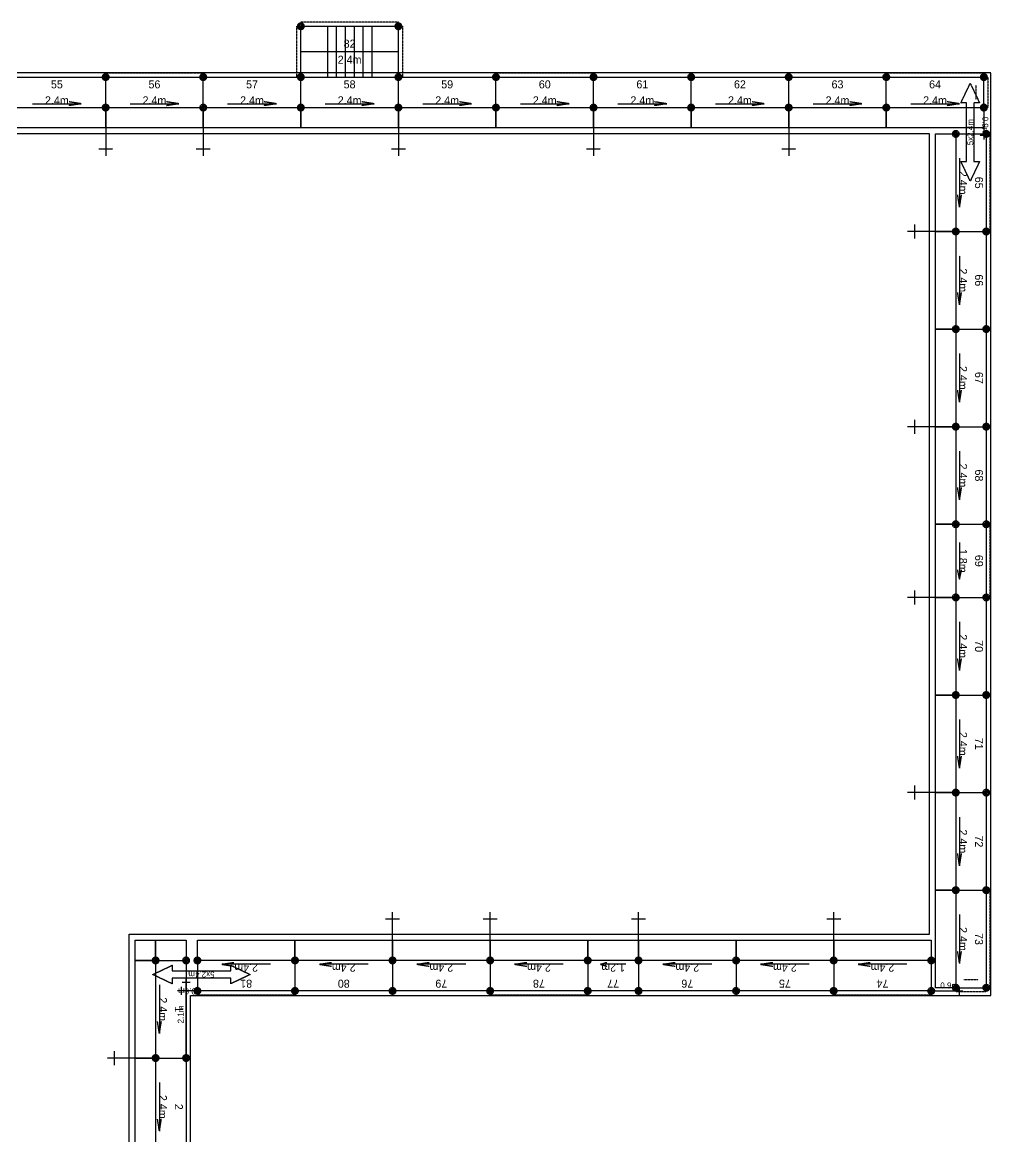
# Model space of a CAD drawing. Header units: millimetres. Extents: x -13117 to 78211, y -7214 to 51750.
# Drawn here: x 11739 to 35945, y 23897 to 51750 of the extents above; entities that cross this region are included whole.
import ezdxf
from ezdxf.enums import TextEntityAlignment as Align

# ---------------------------------------------------------------- set-up
doc = ezdxf.new("R2010")
doc.units = ezdxf.units.MM
for name, pattern in [('ACAD_ISO02W100', [15, 12, -3]), ('KwikScaf_DASHED', [3.75, 2.5, -1.25]), ('KwikScaf_Line', [1, 1, 0])]:
    doc.linetypes.add(name, pattern=pattern)
doc.layers.get('0').update_dxf_attribs({"linetype": 'CONTINUOUS'})
doc.layers.add('KwikScaf Schematic', color=7, linetype='CONTINUOUS')

msp = doc.modelspace()

# ---------------------------------------------------------------- linework, layer by layer
at = {"color": 4, "linetype": 'ACAD_ISO02W100'}
msp.add_lwpolyline([(-13117, 50491), (-13117, -2571), (15945, -2571), (15945, 27429), (35945, 27429), (35945, 50491)], close=True, dxfattribs=at)
msp.add_lwpolyline([(-11586, 48960), (-11586, -1040), (14414, -1040), (14414, 28960), (34414, 28960), (34414, 48960)], close=True)
at = {"layer": 'KwikScaf Schematic', "color": 1, "linetype": 'KwikScaf_DASHED'}
for p, q in [((18601, 50380), (18601, 51650)), ((21140, 51750), (18701, 51750)), ((21240, 51650), (21240, 50380)), ((16262, 50480), (13823, 50480)), ((26018, 50480), (23579, 50480)), ((35774, 50480), (33335, 50480)), ((35574, 50180), (35574, 49818)), ((35874, 50380), (35874, 49618)), ((35934, 46521), (35934, 48960)), ((35934, 27619), (35934, 30058)), ((35634, 27819), (35272, 27819)), ((16116, 27440), (18555, 27440)), ((23433, 27440), (25872, 27440)), ((32020, 27440), (34459, 27440)), ((35834, 27519), (35072, 27519))]:
    msp.add_line(p, q, dxfattribs=at)
at = {"layer": 'KwikScaf Schematic', "color": 1, "linetype": 'KwikScaf_Line'}
for p, q in [((18701, 51650), (21140, 51650)), ((18701, 50380), (18701, 51650)), ((19366, 51650), (19366, 50380)), ((19588, 51650), (19588, 50380)), ((19809, 51650), (19809, 50380)), ((20031, 51650), (20031, 50380)), ((20253, 51650), (20253, 50380)), ((20475, 51650), (20475, 50380)), ((21140, 50380), (21140, 51650)), ((21140, 51015), (18701, 51015)), ((11384, 50380), (13823, 50380)), ((13823, 49618), (13823, 50380)), ((13823, 50380), (16262, 50380)), ((16262, 49618), (16262, 50380)), ((16262, 50380), (18701, 50380)), ((18701, 49618), (18701, 50380)), ((18701, 50380), (21140, 50380)), ((21140, 49618), (21140, 50380)), ((21140, 50380), (23579, 50380)), ((23579, 49618), (23579, 50380)), ((23579, 50380), (26018, 50380)), ((26018, 49618), (26018, 50380)), ((26018, 50380), (28457, 50380)), ((28457, 49618), (28457, 50380)), ((28457, 50380), (30896, 50380)), ((30896, 49618), (30896, 50380)), ((30896, 50380), (33335, 50380)), ((33335, 49618), (33335, 50380)), ((33335, 50380), (35774, 50380)), ((35200, 49735), (35433, 50223)), ((35433, 50223), (35666, 49735)), ((35774, 49618), (35774, 50380)), ((11384, 49618), (13823, 49618)), ((11994, 49713), (13213, 49713)), ((13213, 49713), (12908, 49761)), ((13213, 49713), (12908, 49666)), ((13823, 49618), (13823, 49110)), ((13823, 49618), (16262, 49618)), ((13823, 49110), (13823, 49618)), ((14433, 49713), (15652, 49713)), ((15652, 49713), (15347, 49761)), ((15652, 49713), (15347, 49666)), ((16262, 49618), (16262, 49110)), ((16262, 49618), (18701, 49618)), ((16262, 49110), (16262, 49618)), ((16872, 49713), (18091, 49713)), ((18091, 49713), (17786, 49761)), ((18091, 49713), (17786, 49666)), ((18701, 49618), (18701, 49110)), ((18701, 49618), (21140, 49618)), ((18701, 49110), (18701, 49618)), ((19311, 49713), (20530, 49713)), ((20530, 49713), (20225, 49761)), ((20530, 49713), (20225, 49666)), ((21140, 49618), (21140, 49110)), ((21140, 49618), (23579, 49618)), ((21140, 49110), (21140, 49618)), ((21750, 49713), (22969, 49713)), ((22969, 49713), (22664, 49761)), ((22969, 49713), (22664, 49666)), ((23579, 49618), (23579, 49110)), ((23579, 49618), (26018, 49618)), ((23579, 49110), (23579, 49618)), ((24189, 49713), (25408, 49713)), ((25408, 49713), (25103, 49761)), ((25408, 49713), (25103, 49666)), ((26018, 49618), (26018, 49110)), ((26018, 49618), (28457, 49618)), ((26018, 49110), (26018, 49618)), ((26628, 49713), (27847, 49713)), ((27847, 49713), (27542, 49761)), ((27847, 49713), (27542, 49666)), ((28457, 49618), (28457, 49110)), ((28457, 49618), (30896, 49618)), ((28457, 49110), (28457, 49618)), ((29067, 49713), (30286, 49713)), ((30286, 49713), (29981, 49761)), ((30286, 49713), (29981, 49666)), ((30896, 49618), (30896, 49110)), ((30896, 49618), (33335, 49618)), ((30896, 49110), (30896, 49618)), ((31506, 49713), (32725, 49713)), ((32725, 49713), (32420, 49761)), ((32725, 49713), (32420, 49666)), ((33335, 49618), (33335, 49110)), ((33335, 49618), (35774, 49618)), ((33335, 49110), (33335, 49618)), ((33945, 49713), (35164, 49713)), ((35164, 49713), (34859, 49761)), ((35164, 49713), (34859, 49666)), ((35340, 49735), (35200, 49735)), ((35340, 48272), (35340, 49735)), ((35666, 49735), (35526, 49735)), ((35526, 49735), (35526, 48272)), ((35874, 49618), (35674, 49618)), ((35774, 49718), (35774, 48818)), ((35774, 49618), (35774, 49110)), ((13823, 49110), (11384, 49110)), ((13823, 49110), (13823, 48410)), ((16262, 49110), (13823, 49110)), ((16262, 49110), (16262, 48410)), ((18701, 49110), (16262, 49110)), ((21140, 49110), (18701, 49110)), ((21140, 49110), (21140, 48410)), ((23579, 49110), (21140, 49110)), ((26018, 49110), (23579, 49110)), ((26018, 49110), (26018, 48410)), ((28457, 49110), (26018, 49110)), ((30896, 49110), (28457, 49110)), ((30896, 49110), (30896, 48410)), ((33335, 49110), (30896, 49110)), ((35774, 49110), (33335, 49110)), ((34564, 46521), (34564, 48960)), ((34564, 48960), (35072, 48960)), ((35072, 48960), (35072, 46521)), ((35072, 48960), (35834, 48960)), ((35874, 48918), (35674, 48918)), ((35834, 48960), (35834, 46521)), ((13648, 48585), (13998, 48585)), ((16087, 48585), (16437, 48585)), ((20965, 48585), (21315, 48585)), ((25843, 48585), (26193, 48585)), ((30721, 48585), (31071, 48585)), ((35167, 48350), (35167, 47131)), ((35433, 47784), (35200, 48272)), ((35200, 48272), (35340, 48272)), ((35666, 48272), (35433, 47784)), ((35526, 48272), (35666, 48272)), ((35167, 47131), (35119, 47436)), ((35167, 47131), (35215, 47436)), ((34564, 46521), (33864, 46521)), ((34039, 46696), (34039, 46346)), ((34564, 44082), (34564, 46521)), ((34564, 46521), (35072, 46521)), ((35072, 46521), (34564, 46521)), ((35072, 46521), (35072, 44082)), ((35072, 46521), (35834, 46521)), ((35834, 46521), (35834, 44082)), ((35167, 45911), (35167, 44692)), ((35167, 44692), (35119, 44997)), ((35167, 44692), (35215, 44997)), ((35072, 44082), (34564, 44082)), ((34564, 41643), (34564, 44082)), ((34564, 44082), (35072, 44082)), ((35072, 44082), (35834, 44082)), ((35072, 44082), (35072, 41643)), ((35834, 44082), (35834, 41643)), ((35167, 43472), (35167, 42253)), ((35167, 42253), (35119, 42558)), ((35167, 42253), (35215, 42558)), ((34039, 41818), (34039, 41468)), ((34564, 41643), (33864, 41643)), ((35072, 41643), (34564, 41643)), ((34564, 39204), (34564, 41643)), ((34564, 41643), (35072, 41643)), ((35072, 41643), (35834, 41643)), ((35072, 41643), (35072, 39204)), ((35834, 41643), (35834, 39204)), ((35167, 41033), (35167, 39814)), ((35167, 39814), (35119, 40119)), ((35167, 39814), (35215, 40119)), ((35072, 39204), (34564, 39204)), ((35072, 39204), (35834, 39204)), ((34564, 34936), (34564, 37375)), ((34564, 37375), (35072, 37375)), ((35072, 37375), (35072, 34936)), ((35834, 37375), (35834, 34936)), ((35167, 36765), (35167, 35546)), ((35167, 35546), (35119, 35851)), ((35167, 35546), (35215, 35851)), ((35072, 34936), (34564, 34936)), ((34564, 32497), (34564, 34936)), ((34564, 34936), (35072, 34936)), ((35072, 34936), (35834, 34936)), ((35072, 34936), (35072, 32497)), ((35834, 34936), (35834, 32497)), ((35167, 34326), (35167, 33107)), ((35167, 33107), (35119, 33412)), ((35167, 33107), (35215, 33412)), ((34039, 32672), (34039, 32322)), ((34564, 32497), (33864, 32497)), ((35072, 32497), (34564, 32497)), ((34564, 30058), (34564, 32497)), ((34564, 32497), (35072, 32497)), ((35072, 32497), (35834, 32497)), ((35072, 32497), (35072, 30058)), ((35834, 32497), (35834, 30058)), ((35167, 31887), (35167, 30668)), ((35167, 30668), (35119, 30973)), ((35167, 30668), (35215, 30973)), ((35072, 30058), (34564, 30058)), ((34564, 27619), (34564, 30058)), ((34564, 30058), (35072, 30058)), ((35072, 30058), (35834, 30058)), ((35072, 30058), (35072, 27619)), ((35834, 30058), (35834, 27619)), ((21169, 29335), (20819, 29335)), ((20994, 28810), (20994, 29510)), ((23608, 29335), (23258, 29335)), ((23433, 28810), (23433, 29510)), ((27317, 29335), (26967, 29335)), ((27142, 28810), (27142, 29510)), ((32195, 29335), (31845, 29335)), ((32020, 28810), (32020, 29510)), ((35167, 29448), (35167, 28229)), ((14564, 28302), (14564, 28810)), ((14564, 28810), (15072, 28810)), ((15072, 28302), (15072, 28810)), ((15072, 28810), (15834, 28810)), ((15072, 28810), (15072, 28302)), ((15834, 28810), (15834, 28302)), ((16116, 28302), (16116, 28810)), ((16116, 28810), (18555, 28810)), ((18555, 28302), (18555, 28810)), ((18555, 28810), (20994, 28810)), ((18555, 28810), (18555, 28302)), ((20994, 28302), (20994, 28810)), ((20994, 28810), (23433, 28810)), ((20994, 28810), (20994, 28302)), ((23433, 28302), (23433, 28810)), ((23433, 28810), (25872, 28810)), ((23433, 28810), (23433, 28302)), ((25872, 28810), (25872, 28302)), ((27142, 28302), (27142, 28810)), ((27142, 28810), (29581, 28810)), ((29581, 28302), (29581, 28810)), ((29581, 28810), (32020, 28810)), ((29581, 28810), (29581, 28302)), ((32020, 28302), (32020, 28810)), ((32020, 28810), (34459, 28810)), ((32020, 28810), (32020, 28302)), ((34459, 28810), (34459, 28302)), ((35167, 28229), (35119, 28534)), ((35167, 28229), (35215, 28534)), ((14564, 25863), (14564, 28302)), ((14564, 28302), (15072, 28302)), ((15072, 28302), (14564, 28302)), ((14998, 27950), (15486, 28183)), ((15072, 28302), (15072, 25863)), ((15072, 28302), (15834, 28302)), ((15486, 28183), (15486, 28043)), ((15834, 28302), (15834, 25863)), ((16116, 28302), (16116, 27540)), ((18555, 28302), (16116, 28302)), ((16725, 28207), (17030, 28255)), ((17945, 28207), (16725, 28207)), ((16725, 28207), (17030, 28159)), ((16949, 28043), (16949, 28183)), ((16949, 28183), (17437, 27950)), ((18555, 28302), (18555, 27540)), ((20994, 28302), (18555, 28302)), ((19164, 28207), (19469, 28255)), ((20384, 28207), (19164, 28207)), ((19164, 28207), (19469, 28159)), ((20994, 28302), (20994, 27540)), ((23433, 28302), (20994, 28302)), ((21603, 28207), (21908, 28255)), ((22823, 28207), (21603, 28207)), ((21603, 28207), (21908, 28159)), ((23433, 28302), (23433, 27540)), ((25872, 28302), (23433, 28302)), ((24042, 28207), (24347, 28255)), ((25262, 28207), (24042, 28207)), ((24042, 28207), (24347, 28159)), ((27142, 28302), (27142, 27540)), ((29581, 28302), (27142, 28302)), ((27751, 28207), (28056, 28255)), ((28971, 28207), (27751, 28207)), ((27751, 28207), (28056, 28159)), ((29581, 28302), (29581, 27540)), ((32020, 28302), (29581, 28302)), ((30190, 28207), (30495, 28255)), ((31410, 28207), (30190, 28207)), ((30190, 28207), (30495, 28159)), ((32020, 28302), (32020, 27540)), ((34459, 28302), (32020, 28302)), ((32629, 28207), (32934, 28255)), ((33849, 28207), (32629, 28207)), ((32629, 28207), (32934, 28159)), ((34459, 28302), (34459, 27540)), ((15486, 27717), (14998, 27950)), ((15486, 28043), (16949, 28043)), ((16949, 27857), (15486, 27857)), ((15486, 27857), (15486, 27717)), ((15834, 25763), (15834, 27863)), ((17437, 27950), (16949, 27717)), ((16949, 27717), (16949, 27857)), ((15167, 27692), (15167, 26473)), ((15716, 27440), (15716, 27640)), ((15734, 27763), (15934, 27763)), ((16116, 27440), (16116, 27640)), ((34459, 27640), (34459, 27440)), ((35072, 27619), (34564, 27619)), ((35072, 27619), (35834, 27619)), ((35159, 27640), (35159, 27440)), ((16216, 27540), (15616, 27540)), ((18555, 27540), (16116, 27540)), ((20994, 27540), (18555, 27540)), ((23433, 27540), (20994, 27540)), ((25872, 27540), (23433, 27540)), ((29581, 27540), (27142, 27540)), ((32020, 27540), (29581, 27540)), ((34459, 27540), (32020, 27540)), ((34359, 27540), (35259, 27540)), ((15167, 26473), (15119, 26778)), ((15167, 26473), (15215, 26778)), ((14039, 26038), (14039, 25688)), ((14564, 25863), (13864, 25863)), ((14564, 23424), (14564, 25863)), ((14564, 25863), (15072, 25863)), ((15072, 25863), (14564, 25863)), ((15072, 25863), (15072, 23424)), ((15072, 25863), (15834, 25863)), ((15734, 25863), (15934, 25863)), ((15834, 25863), (15834, 23424)), ((15167, 25253), (15167, 24034)), ((15167, 24034), (15119, 24339)), ((15167, 24034), (15215, 24339))]:
    msp.add_line(p, q, dxfattribs=at)
at = {"layer": 'KwikScaf Schematic', "color": 3, "linetype": 'KwikScaf_Line'}
for p, q in [((34564, 37375), (34564, 39204)), ((34564, 39204), (35072, 39204)), ((35072, 39204), (35072, 37375)), ((35834, 39204), (35834, 37375)), ((35167, 38747), (35167, 37832)), ((35167, 37832), (35119, 38061)), ((35167, 37832), (35215, 38061)), ((34564, 37375), (33864, 37375)), ((34039, 37550), (34039, 37200)), ((35072, 37375), (34564, 37375)), ((35072, 37375), (35834, 37375))]:
    msp.add_line(p, q, dxfattribs=at)
at = {"layer": 'KwikScaf Schematic', "color": 3, "linetype": 'KwikScaf_DASHED'}
msp.add_line((35934, 37375), (35934, 39204), dxfattribs=at)
at = {"layer": 'KwikScaf Schematic', "color": 2, "linetype": 'KwikScaf_Line'}
for p, q in [((25872, 28302), (25872, 28810)), ((25872, 28810), (27142, 28810)), ((27142, 28810), (27142, 28302)), ((25872, 28302), (25872, 27540)), ((27142, 28302), (25872, 28302)), ((26189, 28207), (26348, 28255)), ((26824, 28207), (26189, 28207)), ((26189, 28207), (26348, 28159)), ((27142, 27540), (25872, 27540))]:
    msp.add_line(p, q, dxfattribs=at)
at = {"layer": 'KwikScaf Schematic', "color": 1, "linetype": 'KwikScaf_Line', "const_width": 100}
for points in [[(18701, 51700, -0.198912), (18736, 51686, -0.198912), (18751, 51650, -0.198912), (18736, 51615, -0.198912), (18701, 51600, -0.198912), (18665, 51615, -0.198912), (18651, 51650, -0.198912), (18665, 51686, -0.198912)], [(18701, 50430, -0.198912), (18736, 50416, -0.198912), (18751, 50380, -0.198912), (18736, 50345, -0.198912), (18701, 50330, -0.198912), (18665, 50345, -0.198912), (18651, 50380, -0.198912), (18665, 50416, -0.198912)], [(13823, 49668, -0.198912), (13858, 49654, -0.198912), (13873, 49618, -0.198912), (13858, 49583, -0.198912), (13823, 49568, -0.198912), (13787, 49583, -0.198912), (13773, 49618, -0.198912), (13787, 49654, -0.198912)], [(16262, 49668, -0.198912), (16297, 49654, -0.198912), (16312, 49618, -0.198912), (16297, 49583, -0.198912), (16262, 49568, -0.198912), (16226, 49583, -0.198912), (16212, 49618, -0.198912), (16226, 49654, -0.198912)], [(18701, 49668, -0.198912), (18736, 49654, -0.198912), (18751, 49618, -0.198912), (18736, 49583, -0.198912), (18701, 49568, -0.198912), (18665, 49583, -0.198912), (18651, 49618, -0.198912), (18665, 49654, -0.198912)], [(21140, 49668, -0.198912), (21175, 49654, -0.198912), (21190, 49618, -0.198912), (21175, 49583, -0.198912), (21140, 49568, -0.198912), (21104, 49583, -0.198912), (21090, 49618, -0.198912), (21104, 49654, -0.198912)], [(23579, 49668, -0.198912), (23614, 49654, -0.198912), (23629, 49618, -0.198912), (23614, 49583, -0.198912), (23579, 49568, -0.198912), (23543, 49583, -0.198912), (23529, 49618, -0.198912), (23543, 49654, -0.198912)], [(26018, 49668, -0.198912), (26053, 49654, -0.198912), (26068, 49618, -0.198912), (26053, 49583, -0.198912), (26018, 49568, -0.198912), (25982, 49583, -0.198912), (25968, 49618, -0.198912), (25982, 49654, -0.198912)], [(28457, 49668, -0.198912), (28492, 49654, -0.198912), (28507, 49618, -0.198912), (28492, 49583, -0.198912), (28457, 49568, -0.198912), (28421, 49583, -0.198912), (28407, 49618, -0.198912), (28421, 49654, -0.198912)], [(30896, 49668, -0.198912), (30931, 49654, -0.198912), (30946, 49618, -0.198912), (30931, 49583, -0.198912), (30896, 49568, -0.198912), (30860, 49583, -0.198912), (30846, 49618, -0.198912), (30860, 49654, -0.198912)], [(33335, 49668, -0.198912), (33370, 49654, -0.198912), (33385, 49618, -0.198912), (33370, 49583, -0.198912), (33335, 49568, -0.198912), (33299, 49583, -0.198912), (33285, 49618, -0.198912), (33299, 49654, -0.198912)], [(35122, 48960, -0.198912), (35107, 48925, -0.198912), (35072, 48910, -0.198912), (35036, 48925, -0.198912), (35022, 48960, -0.198912), (35036, 48996, -0.198912), (35072, 49010, -0.198912), (35107, 48996, -0.198912)], [(35884, 48960, -0.198912), (35869, 48925, -0.198912), (35834, 48910, -0.198912), (35798, 48925, -0.198912), (35784, 48960, -0.198912), (35798, 48996, -0.198912), (35834, 49010, -0.198912), (35869, 48996, -0.198912)], [(35122, 46521, -0.198912), (35107, 46486, -0.198912), (35072, 46471, -0.198912), (35036, 46486, -0.198912), (35022, 46521, -0.198912), (35036, 46557, -0.198912), (35072, 46571, -0.198912), (35107, 46557, -0.198912)], [(35122, 46521, -0.198912), (35107, 46486, -0.198912), (35072, 46471, -0.198912), (35036, 46486, -0.198912), (35022, 46521, -0.198912), (35036, 46557, -0.198912), (35072, 46571, -0.198912), (35107, 46557, -0.198912)], [(35884, 46521, -0.198912), (35869, 46486, -0.198912), (35834, 46471, -0.198912), (35798, 46486, -0.198912), (35784, 46521, -0.198912), (35798, 46557, -0.198912), (35834, 46571, -0.198912), (35869, 46557, -0.198912)], [(35884, 46521, -0.198912), (35869, 46486, -0.198912), (35834, 46471, -0.198912), (35798, 46486, -0.198912), (35784, 46521, -0.198912), (35798, 46557, -0.198912), (35834, 46571, -0.198912), (35869, 46557, -0.198912)], [(35122, 44082, -0.198912), (35107, 44047, -0.198912), (35072, 44032, -0.198912), (35036, 44047, -0.198912), (35022, 44082, -0.198912), (35036, 44118, -0.198912), (35072, 44132, -0.198912), (35107, 44118, -0.198912)], [(35122, 44082, -0.198912), (35107, 44047, -0.198912), (35072, 44032, -0.198912), (35036, 44047, -0.198912), (35022, 44082, -0.198912), (35036, 44118, -0.198912), (35072, 44132, -0.198912), (35107, 44118, -0.198912)], [(35884, 44082, -0.198912), (35869, 44047, -0.198912), (35834, 44032, -0.198912), (35798, 44047, -0.198912), (35784, 44082, -0.198912), (35798, 44118, -0.198912), (35834, 44132, -0.198912), (35869, 44118, -0.198912)], [(35884, 44082, -0.198912), (35869, 44047, -0.198912), (35834, 44032, -0.198912), (35798, 44047, -0.198912), (35784, 44082, -0.198912), (35798, 44118, -0.198912), (35834, 44132, -0.198912), (35869, 44118, -0.198912)], [(35122, 41643, -0.198912), (35107, 41608, -0.198912), (35072, 41593, -0.198912), (35036, 41608, -0.198912), (35022, 41643, -0.198912), (35036, 41679, -0.198912), (35072, 41693, -0.198912), (35107, 41679, -0.198912)], [(35122, 41643, -0.198912), (35107, 41608, -0.198912), (35072, 41593, -0.198912), (35036, 41608, -0.198912), (35022, 41643, -0.198912), (35036, 41679, -0.198912), (35072, 41693, -0.198912), (35107, 41679, -0.198912)], [(35884, 41643, -0.198912), (35869, 41608, -0.198912), (35834, 41593, -0.198912), (35798, 41608, -0.198912), (35784, 41643, -0.198912), (35798, 41679, -0.198912), (35834, 41693, -0.198912), (35869, 41679, -0.198912)], [(35884, 41643, -0.198912), (35869, 41608, -0.198912), (35834, 41593, -0.198912), (35798, 41608, -0.198912), (35784, 41643, -0.198912), (35798, 41679, -0.198912), (35834, 41693, -0.198912), (35869, 41679, -0.198912)], [(35122, 39204, -0.198912), (35107, 39169, -0.198912), (35072, 39154, -0.198912), (35036, 39169, -0.198912), (35022, 39204, -0.198912), (35036, 39240, -0.198912), (35072, 39254, -0.198912), (35107, 39240, -0.198912)], [(35884, 39204, -0.198912), (35869, 39169, -0.198912), (35834, 39154, -0.198912), (35798, 39169, -0.198912), (35784, 39204, -0.198912), (35798, 39240, -0.198912), (35834, 39254, -0.198912), (35869, 39240, -0.198912)], [(35122, 37375, -0.198912), (35107, 37340, -0.198912), (35072, 37325, -0.198912), (35036, 37340, -0.198912), (35022, 37375, -0.198912), (35036, 37411, -0.198912), (35072, 37425, -0.198912), (35107, 37411, -0.198912)], [(35884, 37375, -0.198912), (35869, 37340, -0.198912), (35834, 37325, -0.198912), (35798, 37340, -0.198912), (35784, 37375, -0.198912), (35798, 37411, -0.198912), (35834, 37425, -0.198912), (35869, 37411, -0.198912)], [(35122, 34936, -0.198912), (35107, 34901, -0.198912), (35072, 34886, -0.198912), (35036, 34901, -0.198912), (35022, 34936, -0.198912), (35036, 34972, -0.198912), (35072, 34986, -0.198912), (35107, 34972, -0.198912)], [(35122, 34936, -0.198912), (35107, 34901, -0.198912), (35072, 34886, -0.198912), (35036, 34901, -0.198912), (35022, 34936, -0.198912), (35036, 34972, -0.198912), (35072, 34986, -0.198912), (35107, 34972, -0.198912)], [(35884, 34936, -0.198912), (35869, 34901, -0.198912), (35834, 34886, -0.198912), (35798, 34901, -0.198912), (35784, 34936, -0.198912), (35798, 34972, -0.198912), (35834, 34986, -0.198912), (35869, 34972, -0.198912)], [(35884, 34936, -0.198912), (35869, 34901, -0.198912), (35834, 34886, -0.198912), (35798, 34901, -0.198912), (35784, 34936, -0.198912), (35798, 34972, -0.198912), (35834, 34986, -0.198912), (35869, 34972, -0.198912)], [(35122, 32497, -0.198912), (35107, 32462, -0.198912), (35072, 32447, -0.198912), (35036, 32462, -0.198912), (35022, 32497, -0.198912), (35036, 32533, -0.198912), (35072, 32547, -0.198912), (35107, 32533, -0.198912)], [(35122, 32497, -0.198912), (35107, 32462, -0.198912), (35072, 32447, -0.198912), (35036, 32462, -0.198912), (35022, 32497, -0.198912), (35036, 32533, -0.198912), (35072, 32547, -0.198912), (35107, 32533, -0.198912)], [(35884, 32497, -0.198912), (35869, 32462, -0.198912), (35834, 32447, -0.198912), (35798, 32462, -0.198912), (35784, 32497, -0.198912), (35798, 32533, -0.198912), (35834, 32547, -0.198912), (35869, 32533, -0.198912)], [(35884, 32497, -0.198912), (35869, 32462, -0.198912), (35834, 32447, -0.198912), (35798, 32462, -0.198912), (35784, 32497, -0.198912), (35798, 32533, -0.198912), (35834, 32547, -0.198912), (35869, 32533, -0.198912)], [(35122, 30058, -0.198912), (35107, 30023, -0.198912), (35072, 30008, -0.198912), (35036, 30023, -0.198912), (35022, 30058, -0.198912), (35036, 30094, -0.198912), (35072, 30108, -0.198912), (35107, 30094, -0.198912)], [(35122, 30058, -0.198912), (35107, 30023, -0.198912), (35072, 30008, -0.198912), (35036, 30023, -0.198912), (35022, 30058, -0.198912), (35036, 30094, -0.198912), (35072, 30108, -0.198912), (35107, 30094, -0.198912)], [(35884, 30058, -0.198912), (35869, 30023, -0.198912), (35834, 30008, -0.198912), (35798, 30023, -0.198912), (35784, 30058, -0.198912), (35798, 30094, -0.198912), (35834, 30108, -0.198912), (35869, 30094, -0.198912)], [(35884, 30058, -0.198912), (35869, 30023, -0.198912), (35834, 30008, -0.198912), (35798, 30023, -0.198912), (35784, 30058, -0.198912), (35798, 30094, -0.198912), (35834, 30108, -0.198912), (35869, 30094, -0.198912)], [(15122, 28302, -0.198912), (15107, 28267, -0.198912), (15072, 28252, -0.198912), (15036, 28267, -0.198912), (15022, 28302, -0.198912), (15036, 28338, -0.198912), (15072, 28352, -0.198912), (15107, 28338, -0.198912)], [(15884, 28302, -0.198912), (15869, 28267, -0.198912), (15834, 28252, -0.198912), (15798, 28267, -0.198912), (15784, 28302, -0.198912), (15798, 28338, -0.198912), (15834, 28352, -0.198912), (15869, 28338, -0.198912)], [(18555, 28252, -0.198912), (18519, 28267, -0.198912), (18505, 28302, -0.198912), (18519, 28338, -0.198912), (18555, 28352, -0.198912), (18590, 28338, -0.198912), (18605, 28302, -0.198912), (18590, 28267, -0.198912)], [(20994, 28252, -0.198912), (20958, 28267, -0.198912), (20944, 28302, -0.198912), (20958, 28338, -0.198912), (20994, 28352, -0.198912), (21029, 28338, -0.198912), (21044, 28302, -0.198912), (21029, 28267, -0.198912)], [(23433, 28252, -0.198912), (23397, 28267, -0.198912), (23383, 28302, -0.198912), (23397, 28338, -0.198912), (23433, 28352, -0.198912), (23468, 28338, -0.198912), (23483, 28302, -0.198912), (23468, 28267, -0.198912)], [(25872, 28252, -0.198912), (25836, 28267, -0.198912), (25822, 28302, -0.198912), (25836, 28338, -0.198912), (25872, 28352, -0.198912), (25907, 28338, -0.198912), (25922, 28302, -0.198912), (25907, 28267, -0.198912)], [(29581, 28252, -0.198912), (29545, 28267, -0.198912), (29531, 28302, -0.198912), (29545, 28338, -0.198912), (29581, 28352, -0.198912), (29616, 28338, -0.198912), (29631, 28302, -0.198912), (29616, 28267, -0.198912)], [(32020, 28252, -0.198912), (31984, 28267, -0.198912), (31970, 28302, -0.198912), (31984, 28338, -0.198912), (32020, 28352, -0.198912), (32055, 28338, -0.198912), (32070, 28302, -0.198912), (32055, 28267, -0.198912)], [(34459, 28252, -0.198912), (34423, 28267, -0.198912), (34409, 28302, -0.198912), (34423, 28338, -0.198912), (34459, 28352, -0.198912), (34494, 28338, -0.198912), (34509, 28302, -0.198912), (34494, 28267, -0.198912)], [(35122, 27619, -0.198912), (35107, 27584, -0.198912), (35072, 27569, -0.198912), (35036, 27584, -0.198912), (35022, 27619, -0.198912), (35036, 27655, -0.198912), (35072, 27669, -0.198912), (35107, 27655, -0.198912)], [(35884, 27619, -0.198912), (35869, 27584, -0.198912), (35834, 27569, -0.198912), (35798, 27584, -0.198912), (35784, 27619, -0.198912), (35798, 27655, -0.198912), (35834, 27669, -0.198912), (35869, 27655, -0.198912)], [(15122, 25863, -0.198912), (15107, 25828, -0.198912), (15072, 25813, -0.198912), (15036, 25828, -0.198912), (15022, 25863, -0.198912), (15036, 25899, -0.198912), (15072, 25913, -0.198912), (15107, 25899, -0.198912)], [(15122, 25863, -0.198912), (15107, 25828, -0.198912), (15072, 25813, -0.198912), (15036, 25828, -0.198912), (15022, 25863, -0.198912), (15036, 25899, -0.198912), (15072, 25913, -0.198912), (15107, 25899, -0.198912)], [(15884, 25863, -0.198912), (15869, 25828, -0.198912), (15834, 25813, -0.198912), (15798, 25828, -0.198912), (15784, 25863, -0.198912), (15798, 25899, -0.198912), (15834, 25913, -0.198912), (15869, 25899, -0.198912)], [(15884, 25863, -0.198912), (15869, 25828, -0.198912), (15834, 25813, -0.198912), (15798, 25828, -0.198912), (15784, 25863, -0.198912), (15798, 25899, -0.198912), (15834, 25913, -0.198912), (15869, 25899, -0.198912)]]:
    msp.add_lwpolyline(points, format="xyb", close=True, dxfattribs=at)
at = {"layer": 'KwikScaf Schematic', "color": 1, "linetype": 'KwikScaf_Line'}
for points in [[(21140, 51700, 100, 100, -0.198912), (21175, 51686, 100, 100, -0.198912), (21190, 51650, 100, 100, -0.198912), (21175, 51615, 100, 100, -0.198912), (21140, 51600, 100, 100, -0.198912), (21104, 51615, 100, 100, -0.198912), (21090, 51650, 100, 100, -0.198912), (21104, 51686, 100, 100, -0.198912)], [(13823, 50430, 100, 100, -0.198912), (13858, 50416, 100, 100, -0.198912), (13873, 50380, 100, 100, -0.198912), (13858, 50345, 100, 100, -0.198912), (13823, 50330, 100, 100, -0.198912), (13787, 50345, 100, 100, -0.198912), (13773, 50380, 100, 100, -0.198912), (13787, 50416, 100, 100, -0.198912)], [(13823, 50430, 100, 100, -0.198912), (13858, 50416, 100, 100, -0.198912), (13873, 50380, 100, 100, -0.198912), (13858, 50345, 100, 100, -0.198912), (13823, 50330, 100, 100, -0.198912), (13787, 50345, 100, 100, -0.198912), (13773, 50380, 100, 100, -0.198912), (13787, 50416, 100, 100, -0.198912)], [(16262, 50430, 100, 100, -0.198912), (16297, 50416, 100, 100, -0.198912), (16312, 50380, 100, 100, -0.198912), (16297, 50345, 100, 100, -0.198912), (16262, 50330, 100, 100, -0.198912), (16226, 50345, 100, 100, -0.198912), (16212, 50380, 100, 100, -0.198912), (16226, 50416, 100, 100, -0.198912)], [(16262, 50430, 100, 100, -0.198912), (16297, 50416, 100, 100, -0.198912), (16312, 50380, 100, 100, -0.198912), (16297, 50345, 100, 100, -0.198912), (16262, 50330, 100, 100, -0.198912), (16226, 50345, 100, 100, -0.198912), (16212, 50380, 100, 100, -0.198912), (16226, 50416, 100, 100, -0.198912)], [(18701, 50430, 100, 100, -0.198912), (18736, 50416, 100, 100, -0.198912), (18751, 50380, 100, 100, -0.198912), (18736, 50345, 100, 100, -0.198912), (18701, 50330, 100, 100, -0.198912), (18665, 50345, 100, 100, -0.198912), (18651, 50380, 100, 100, -0.198912), (18665, 50416, 100, 100, -0.198912)], [(18701, 50430, 100, 100, -0.198912), (18736, 50416, 100, 100, -0.198912), (18751, 50380, 100, 100, -0.198912), (18736, 50345, 100, 100, -0.198912), (18701, 50330, 100, 100, -0.198912), (18665, 50345, 100, 100, -0.198912), (18651, 50380, 100, 100, -0.198912), (18665, 50416, 100, 100, -0.198912)], [(21140, 50430, 100, 100, -0.198912), (21175, 50416, 100, 100, -0.198912), (21190, 50380, 100, 100, -0.198912), (21175, 50345, 100, 100, -0.198912), (21140, 50330, 100, 100, -0.198912), (21104, 50345, 100, 100, -0.198912), (21090, 50380, 100, 100, -0.198912), (21104, 50416, 100, 100, -0.198912)], [(21140, 50430, 100, 100, -0.198912), (21175, 50416, 100, 100, -0.198912), (21190, 50380, 100, 100, -0.198912), (21175, 50345, 100, 100, -0.198912), (21140, 50330, 100, 100, -0.198912), (21104, 50345, 100, 100, -0.198912), (21090, 50380, 100, 100, -0.198912), (21104, 50416, 100, 100, -0.198912)], [(21140, 50430, 100, 100, -0.198912), (21175, 50416, 100, 100, -0.198912), (21190, 50380, 100, 100, -0.198912), (21175, 50345, 100, 100, -0.198912), (21140, 50330, 100, 100, -0.198912), (21104, 50345, 100, 100, -0.198912), (21090, 50380, 100, 100, -0.198912), (21104, 50416, 100, 100, -0.198912)], [(23579, 50430, 100, 100, -0.198912), (23614, 50416, 100, 100, -0.198912), (23629, 50380, 100, 100, -0.198912), (23614, 50345, 100, 100, -0.198912), (23579, 50330, 100, 100, -0.198912), (23543, 50345, 100, 100, -0.198912), (23529, 50380, 100, 100, -0.198912), (23543, 50416, 100, 100, -0.198912)], [(23579, 50430, 100, 100, -0.198912), (23614, 50416, 100, 100, -0.198912), (23629, 50380, 100, 100, -0.198912), (23614, 50345, 100, 100, -0.198912), (23579, 50330, 100, 100, -0.198912), (23543, 50345, 100, 100, -0.198912), (23529, 50380, 100, 100, -0.198912), (23543, 50416, 100, 100, -0.198912)], [(26018, 50430, 100, 100, -0.198912), (26053, 50416, 100, 100, -0.198912), (26068, 50380, 100, 100, -0.198912), (26053, 50345, 100, 100, -0.198912), (26018, 50330, 100, 100, -0.198912), (25982, 50345, 100, 100, -0.198912), (25968, 50380, 100, 100, -0.198912), (25982, 50416, 100, 100, -0.198912)], [(26018, 50430, 100, 100, -0.198912), (26053, 50416, 100, 100, -0.198912), (26068, 50380, 100, 100, -0.198912), (26053, 50345, 100, 100, -0.198912), (26018, 50330, 100, 100, -0.198912), (25982, 50345, 100, 100, -0.198912), (25968, 50380, 100, 100, -0.198912), (25982, 50416, 100, 100, -0.198912)], [(28457, 50430, 100, 100, -0.198912), (28492, 50416, 100, 100, -0.198912), (28507, 50380, 100, 100, -0.198912), (28492, 50345, 100, 100, -0.198912), (28457, 50330, 100, 100, -0.198912), (28421, 50345, 100, 100, -0.198912), (28407, 50380, 100, 100, -0.198912), (28421, 50416, 100, 100, -0.198912)], [(28457, 50430, 100, 100, -0.198912), (28492, 50416, 100, 100, -0.198912), (28507, 50380, 100, 100, -0.198912), (28492, 50345, 100, 100, -0.198912), (28457, 50330, 100, 100, -0.198912), (28421, 50345, 100, 100, -0.198912), (28407, 50380, 100, 100, -0.198912), (28421, 50416, 100, 100, -0.198912)], [(30896, 50430, 100, 100, -0.198912), (30931, 50416, 100, 100, -0.198912), (30946, 50380, 100, 100, -0.198912), (30931, 50345, 100, 100, -0.198912), (30896, 50330, 100, 100, -0.198912), (30860, 50345, 100, 100, -0.198912), (30846, 50380, 100, 100, -0.198912), (30860, 50416, 100, 100, -0.198912)], [(30896, 50430, 100, 100, -0.198912), (30931, 50416, 100, 100, -0.198912), (30946, 50380, 100, 100, -0.198912), (30931, 50345, 100, 100, -0.198912), (30896, 50330, 100, 100, -0.198912), (30860, 50345, 100, 100, -0.198912), (30846, 50380, 100, 100, -0.198912), (30860, 50416, 100, 100, -0.198912)], [(33335, 50430, 100, 100, -0.198912), (33370, 50416, 100, 100, -0.198912), (33385, 50380, 100, 100, -0.198912), (33370, 50345, 100, 100, -0.198912), (33335, 50330, 100, 100, -0.198912), (33299, 50345, 100, 100, -0.198912), (33285, 50380, 100, 100, -0.198912), (33299, 50416, 100, 100, -0.198912)], [(33335, 50430, 100, 100, -0.198912), (33370, 50416, 100, 100, -0.198912), (33385, 50380, 100, 100, -0.198912), (33370, 50345, 100, 100, -0.198912), (33335, 50330, 100, 100, -0.198912), (33299, 50345, 100, 100, -0.198912), (33285, 50380, 100, 100, -0.198912), (33299, 50416, 100, 100, -0.198912)], [(35774, 50430, 100, 100, -0.198912), (35809, 50416, 100, 100, -0.198912), (35824, 50380, 100, 100, -0.198912), (35809, 50345, 100, 100, -0.198912), (35774, 50330, 100, 100, -0.198912), (35738, 50345, 100, 100, -0.198912), (35724, 50380, 100, 100, -0.198912), (35738, 50416, 100, 100, -0.198912)], [(13823, 49668, 100, 100, -0.198912), (13858, 49654, 100, 100, -0.198912), (13873, 49618, 100, 100, -0.198912), (13858, 49583, 100, 100, -0.198912), (13823, 49568, 100, 100, -0.198912), (13787, 49583, 100, 100, -0.198912), (13773, 49618, 100, 100, -0.198912), (13787, 49654, 100, 100, -0.198912)], [(16262, 49668, 100, 100, -0.198912), (16297, 49654, 100, 100, -0.198912), (16312, 49618, 100, 100, -0.198912), (16297, 49583, 100, 100, -0.198912), (16262, 49568, 100, 100, -0.198912), (16226, 49583, 100, 100, -0.198912), (16212, 49618, 100, 100, -0.198912), (16226, 49654, 100, 100, -0.198912)], [(18701, 49668, 100, 100, -0.198912), (18736, 49654, 100, 100, -0.198912), (18751, 49618, 100, 100, -0.198912), (18736, 49583, 100, 100, -0.198912), (18701, 49568, 100, 100, -0.198912), (18665, 49583, 100, 100, -0.198912), (18651, 49618, 100, 100, -0.198912), (18665, 49654, 100, 100, -0.198912)], [(21140, 49668, 100, 100, -0.198912), (21175, 49654, 100, 100, -0.198912), (21190, 49618, 100, 100, -0.198912), (21175, 49583, 100, 100, -0.198912), (21140, 49568, 100, 100, -0.198912), (21104, 49583, 100, 100, -0.198912), (21090, 49618, 100, 100, -0.198912), (21104, 49654, 100, 100, -0.198912)], [(23579, 49668, 100, 100, -0.198912), (23614, 49654, 100, 100, -0.198912), (23629, 49618, 100, 100, -0.198912), (23614, 49583, 100, 100, -0.198912), (23579, 49568, 100, 100, -0.198912), (23543, 49583, 100, 100, -0.198912), (23529, 49618, 100, 100, -0.198912), (23543, 49654, 100, 100, -0.198912)], [(26018, 49668, 100, 100, -0.198912), (26053, 49654, 100, 100, -0.198912), (26068, 49618, 100, 100, -0.198912), (26053, 49583, 100, 100, -0.198912), (26018, 49568, 100, 100, -0.198912), (25982, 49583, 100, 100, -0.198912), (25968, 49618, 100, 100, -0.198912), (25982, 49654, 100, 100, -0.198912)], [(28457, 49668, 100, 100, -0.198912), (28492, 49654, 100, 100, -0.198912), (28507, 49618, 100, 100, -0.198912), (28492, 49583, 100, 100, -0.198912), (28457, 49568, 100, 100, -0.198912), (28421, 49583, 100, 100, -0.198912), (28407, 49618, 100, 100, -0.198912), (28421, 49654, 100, 100, -0.198912)], [(30896, 49668, 100, 100, -0.198912), (30931, 49654, 100, 100, -0.198912), (30946, 49618, 100, 100, -0.198912), (30931, 49583, 100, 100, -0.198912), (30896, 49568, 100, 100, -0.198912), (30860, 49583, 100, 100, -0.198912), (30846, 49618, 100, 100, -0.198912), (30860, 49654, 100, 100, -0.198912)], [(33335, 49668, 100, 100, -0.198912), (33370, 49654, 100, 100, -0.198912), (33385, 49618, 100, 100, -0.198912), (33370, 49583, 100, 100, -0.198912), (33335, 49568, 100, 100, -0.198912), (33299, 49583, 100, 100, -0.198912), (33285, 49618, 100, 100, -0.198912), (33299, 49654, 100, 100, -0.198912)], [(35774, 49668, 100, 100, -0.198912), (35809, 49654, 100, 100, -0.198912), (35824, 49618, 100, 100, -0.198912), (35809, 49583, 100, 100, -0.198912), (35774, 49568, 100, 100, -0.198912), (35738, 49583, 100, 100, -0.198912), (35724, 49618, 100, 100, -0.198912), (35738, 49654, 100, 100, -0.198912)], [(16116, 28252, 100, 100, -0.198912), (16080, 28267, 100, 100, -0.198912), (16066, 28302, 100, 100, -0.198912), (16080, 28338, 100, 100, -0.198912), (16116, 28352, 100, 100, -0.198912), (16151, 28338, 100, 100, -0.198912), (16166, 28302, 100, 100, -0.198912), (16151, 28267, 100, 100, -0.198912)], [(18555, 28252, 100, 100, -0.198912), (18519, 28267, 100, 100, -0.198912), (18505, 28302, 100, 100, -0.198912), (18519, 28338, 100, 100, -0.198912), (18555, 28352, 100, 100, -0.198912), (18590, 28338, 100, 100, -0.198912), (18605, 28302, 100, 100, -0.198912), (18590, 28267, 100, 100, -0.198912)], [(20994, 28252, 100, 100, -0.198912), (20958, 28267, 100, 100, -0.198912), (20944, 28302, 100, 100, -0.198912), (20958, 28338, 100, 100, -0.198912), (20994, 28352, 100, 100, -0.198912), (21029, 28338, 100, 100, -0.198912), (21044, 28302, 100, 100, -0.198912), (21029, 28267, 100, 100, -0.198912)], [(23433, 28252, 100, 100, -0.198912), (23397, 28267, 100, 100, -0.198912), (23383, 28302, 100, 100, -0.198912), (23397, 28338, 100, 100, -0.198912), (23433, 28352, 100, 100, -0.198912), (23468, 28338, 100, 100, -0.198912), (23483, 28302, 100, 100, -0.198912), (23468, 28267, 100, 100, -0.198912)], [(27142, 28252, 100, 100, -0.198912), (27106, 28267, 100, 100, -0.198912), (27092, 28302, 100, 100, -0.198912), (27106, 28338, 100, 100, -0.198912), (27142, 28352, 100, 100, -0.198912), (27177, 28338, 100, 100, -0.198912), (27192, 28302, 100, 100, -0.198912), (27177, 28267, 100, 100, -0.198912)], [(29581, 28252, 100, 100, -0.198912), (29545, 28267, 100, 100, -0.198912), (29531, 28302, 100, 100, -0.198912), (29545, 28338, 100, 100, -0.198912), (29581, 28352, 100, 100, -0.198912), (29616, 28338, 100, 100, -0.198912), (29631, 28302, 100, 100, -0.198912), (29616, 28267, 100, 100, -0.198912)], [(32020, 28252, 100, 100, -0.198912), (31984, 28267, 100, 100, -0.198912), (31970, 28302, 100, 100, -0.198912), (31984, 28338, 100, 100, -0.198912), (32020, 28352, 100, 100, -0.198912), (32055, 28338, 100, 100, -0.198912), (32070, 28302, 100, 100, -0.198912), (32055, 28267, 100, 100, -0.198912)], [(16116, 27490, 100, 100, -0.198912), (16080, 27505, 100, 100, -0.198912), (16066, 27540, 100, 100, -0.198912), (16080, 27576, 100, 100, -0.198912), (16116, 27590, 100, 100, -0.198912), (16151, 27576, 100, 100, -0.198912), (16166, 27540, 100, 100, -0.198912), (16151, 27505, 100, 100, -0.198912)], [(18555, 27490, 100, 100, -0.198912), (18519, 27505, 100, 100, -0.198912), (18505, 27540, 100, 100, -0.198912), (18519, 27576, 100, 100, -0.198912), (18555, 27590, 100, 100, -0.198912), (18590, 27576, 100, 100, -0.198912), (18605, 27540, 100, 100, -0.198912), (18590, 27505, 100, 100, -0.198912)], [(18555, 27490, 100, 100, -0.198912), (18519, 27505, 100, 100, -0.198912), (18505, 27540, 100, 100, -0.198912), (18519, 27576, 100, 100, -0.198912), (18555, 27590, 100, 100, -0.198912), (18590, 27576, 100, 100, -0.198912), (18605, 27540, 100, 100, -0.198912), (18590, 27505, 100, 100, -0.198912)], [(20994, 27490, 100, 100, -0.198912), (20958, 27505, 100, 100, -0.198912), (20944, 27540, 100, 100, -0.198912), (20958, 27576, 100, 100, -0.198912), (20994, 27590, 100, 100, -0.198912), (21029, 27576, 100, 100, -0.198912), (21044, 27540, 100, 100, -0.198912), (21029, 27505, 100, 100, -0.198912)], [(20994, 27490, 100, 100, -0.198912), (20958, 27505, 100, 100, -0.198912), (20944, 27540, 100, 100, -0.198912), (20958, 27576, 100, 100, -0.198912), (20994, 27590, 100, 100, -0.198912), (21029, 27576, 100, 100, -0.198912), (21044, 27540, 100, 100, -0.198912), (21029, 27505, 100, 100, -0.198912)], [(23433, 27490, 100, 100, -0.198912), (23397, 27505, 100, 100, -0.198912), (23383, 27540, 100, 100, -0.198912), (23397, 27576, 100, 100, -0.198912), (23433, 27590, 100, 100, -0.198912), (23468, 27576, 100, 100, -0.198912), (23483, 27540, 100, 100, -0.198912), (23468, 27505, 100, 100, -0.198912)], [(23433, 27490, 100, 100, -0.198912), (23397, 27505, 100, 100, -0.198912), (23383, 27540, 100, 100, -0.198912), (23397, 27576, 100, 100, -0.198912), (23433, 27590, 100, 100, -0.198912), (23468, 27576, 100, 100, -0.198912), (23483, 27540, 100, 100, -0.198912), (23468, 27505, 100, 100, -0.198912)], [(25872, 27490, 100, 100, -0.198912), (25836, 27505, 100, 100, -0.198912), (25822, 27540, 100, 100, -0.198912), (25836, 27576, 100, 100, -0.198912), (25872, 27590, 100, 100, -0.198912), (25907, 27576, 100, 100, -0.198912), (25922, 27540, 100, 100, -0.198912), (25907, 27505, 100, 100, -0.198912)], [(27142, 27490, 100, 100, -0.198912), (27106, 27505, 100, 100, -0.198912), (27092, 27540, 100, 100, -0.198912), (27106, 27576, 100, 100, -0.198912), (27142, 27590, 100, 100, -0.198912), (27177, 27576, 100, 100, -0.198912), (27192, 27540, 100, 100, -0.198912), (27177, 27505, 100, 100, -0.198912)], [(29581, 27490, 100, 100, -0.198912), (29545, 27505, 100, 100, -0.198912), (29531, 27540, 100, 100, -0.198912), (29545, 27576, 100, 100, -0.198912), (29581, 27590, 100, 100, -0.198912), (29616, 27576, 100, 100, -0.198912), (29631, 27540, 100, 100, -0.198912), (29616, 27505, 100, 100, -0.198912)], [(29581, 27490, 100, 100, -0.198912), (29545, 27505, 100, 100, -0.198912), (29531, 27540, 100, 100, -0.198912), (29545, 27576, 100, 100, -0.198912), (29581, 27590, 100, 100, -0.198912), (29616, 27576, 100, 100, -0.198912), (29631, 27540, 100, 100, -0.198912), (29616, 27505, 100, 100, -0.198912)], [(32020, 27490, 100, 100, -0.198912), (31984, 27505, 100, 100, -0.198912), (31970, 27540, 100, 100, -0.198912), (31984, 27576, 100, 100, -0.198912), (32020, 27590, 100, 100, -0.198912), (32055, 27576, 100, 100, -0.198912), (32070, 27540, 100, 100, -0.198912), (32055, 27505, 100, 100, -0.198912)], [(32020, 27490, 100, 100, -0.198912), (31984, 27505, 100, 100, -0.198912), (31970, 27540, 100, 100, -0.198912), (31984, 27576, 100, 100, -0.198912), (32020, 27590, 100, 100, -0.198912), (32055, 27576, 100, 100, -0.198912), (32070, 27540, 100, 100, -0.198912), (32055, 27505, 100, 100, -0.198912)], [(34459, 27490, 100, 100, -0.198912), (34423, 27505, 100, 100, -0.198912), (34409, 27540, 100, 100, -0.198912), (34423, 27576, 100, 100, -0.198912), (34459, 27590, 100, 100, -0.198912), (34494, 27576, 100, 100, -0.198912), (34509, 27540, 100, 100, -0.198912), (34494, 27505, 100, 100, -0.198912)]]:
    msp.add_lwpolyline(points, format="xyseb", close=True, dxfattribs=at)
at = {"layer": 'KwikScaf Schematic', "color": 3, "linetype": 'KwikScaf_Line', "const_width": 100}
for points in [[(35122, 39204, -0.198912), (35107, 39169, -0.198912), (35072, 39154, -0.198912), (35036, 39169, -0.198912), (35022, 39204, -0.198912), (35036, 39240, -0.198912), (35072, 39254, -0.198912), (35107, 39240, -0.198912)], [(35884, 39204, -0.198912), (35869, 39169, -0.198912), (35834, 39154, -0.198912), (35798, 39169, -0.198912), (35784, 39204, -0.198912), (35798, 39240, -0.198912), (35834, 39254, -0.198912), (35869, 39240, -0.198912)], [(35122, 37375, -0.198912), (35107, 37340, -0.198912), (35072, 37325, -0.198912), (35036, 37340, -0.198912), (35022, 37375, -0.198912), (35036, 37411, -0.198912), (35072, 37425, -0.198912), (35107, 37411, -0.198912)], [(35884, 37375, -0.198912), (35869, 37340, -0.198912), (35834, 37325, -0.198912), (35798, 37340, -0.198912), (35784, 37375, -0.198912), (35798, 37411, -0.198912), (35834, 37425, -0.198912), (35869, 37411, -0.198912)]]:
    msp.add_lwpolyline(points, format="xyb", close=True, dxfattribs=at)
at = {"layer": 'KwikScaf Schematic', "color": 2, "linetype": 'KwikScaf_Line', "const_width": 100}
for points in [[(25872, 28252, -0.198912), (25836, 28267, -0.198912), (25822, 28302, -0.198912), (25836, 28338, -0.198912), (25872, 28352, -0.198912), (25907, 28338, -0.198912), (25922, 28302, -0.198912), (25907, 28267, -0.198912)], [(27142, 28252, -0.198912), (27106, 28267, -0.198912), (27092, 28302, -0.198912), (27106, 28338, -0.198912), (27142, 28352, -0.198912), (27177, 28338, -0.198912), (27192, 28302, -0.198912), (27177, 28267, -0.198912)], [(25872, 27490, -0.198912), (25836, 27505, -0.198912), (25822, 27540, -0.198912), (25836, 27576, -0.198912), (25872, 27590, -0.198912), (25907, 27576, -0.198912), (25922, 27540, -0.198912), (25907, 27505, -0.198912)]]:
    msp.add_lwpolyline(points, format="xyb", close=True, dxfattribs=at)
at = {"layer": 'KwikScaf Schematic', "color": 2, "linetype": 'KwikScaf_Line'}
msp.add_lwpolyline([(27142, 27490, 100, 100, -0.198912), (27106, 27505, 100, 100, -0.198912), (27092, 27540, 100, 100, -0.198912), (27106, 27576, 100, 100, -0.198912), (27142, 27590, 100, 100, -0.198912), (27177, 27576, 100, 100, -0.198912), (27192, 27540, 100, 100, -0.198912), (27177, 27505, 100, 100, -0.198912)], format="xyseb", close=True, dxfattribs=at)

# ---------------------------------------------------------------- texts
at = {"layer": 'KwikScaf Schematic'}
for s, p in [('82', (19920, 51215)), ('2.4m', (19920, 50815)), ('55', (12603, 50199)), ('56', (15042, 50199)), ('57', (17481, 50199)), ('58', (19920, 50199)), ('59', (22359, 50199)), ('60', (24798, 50199)), ('61', (27237, 50199)), ('62', (29676, 50199)), ('63', (32115, 50199)), ('64', (34554, 50199)), ('2.4m', (12603, 49799)), ('2.4m', (15042, 49799)), ('2.4m', (17481, 49799)), ('2.4m', (19920, 49799)), ('2.4m', (22359, 49799)), ('2.4m', (24798, 49799)), ('2.4m', (27237, 49799)), ('2.4m', (29676, 49799)), ('2.4m', (32115, 49799)), ('2.4m', (34554, 49799))]:
    msp.add_text(s, height=200, dxfattribs=at).set_placement(p, align=Align.MIDDLE_CENTER)
for s, height, rotation, p in [('5x2.4m', 150, 90, (35433, 49004)), ('2.4m', 200, 270, (35253, 47741)), ('65', 200, 270, (35653, 47741)), ('2.4m', 200, 270, (35253, 45302)), ('66', 200, 270, (35653, 45302)), ('2.4m', 200, 270, (35253, 42863)), ('67', 200, 270, (35653, 42863)), ('2.4m', 200, 270, (35253, 40424)), ('68', 200, 270, (35653, 40424)), ('1.8m', 200, 270, (35253, 38290)), ('69', 200, 270, (35653, 38290)), ('2.4m', 200, 270, (35253, 36156)), ('70', 200, 270, (35653, 36156)), ('2.4m', 200, 270, (35253, 33717)), ('71', 200, 270, (35653, 33717)), ('2.4m', 200, 270, (35253, 31278)), ('72', 200, 270, (35653, 31278)), ('2.4m', 200, 270, (35253, 28839)), ('73', 200, 270, (35653, 28839)), ('2.4m', 200, 180, (17335, 28121)), ('2.4m', 200, 180, (19774, 28121)), ('2.4m', 200, 180, (22213, 28121)), ('2.4m', 200, 180, (24652, 28121)), ('1.2m', 200, 180, (26507, 28121)), ('2.4m', 200, 180, (28361, 28121)), ('2.4m', 200, 180, (30800, 28121)), ('2.4m', 200, 180, (33239, 28121)), ('5x2.4m', 150, 180, (16217, 27950)), ('81', 200, 180, (17335, 27721)), ('80', 200, 180, (19774, 27721)), ('79', 200, 180, (22213, 27721)), ('78', 200, 180, (24652, 27721)), ('77', 200, 180, (26507, 27721)), ('76', 200, 180, (28361, 27721)), ('75', 200, 180, (30800, 27721)), ('74', 200, 180, (33239, 27721)), ('2.4m', 200, 270, (15253, 27083)), ('1', 200, 270, (15653, 27083)), ('2.4m', 200, 270, (15253, 24644)), ('2', 200, 270, (15653, 24644))]:
    msp.add_text(s, height=height, rotation=rotation, dxfattribs=at).set_placement(p, align=Align.MIDDLE_CENTER)
for s, rotation, p in [('0.9m', 270, (35735, 49168)), ('0.6m', 180, (15855, 27602)), ('2.1m', 90, (15772, 26952))]:
    msp.add_text(s, height=150, rotation=rotation, dxfattribs=at).set_placement(p, align=Align.CENTER)
msp.add_text('0.9m', height=150, dxfattribs=at).set_placement((34909, 27602), align=Align.CENTER)

doc.saveas('drawing.dxf')
